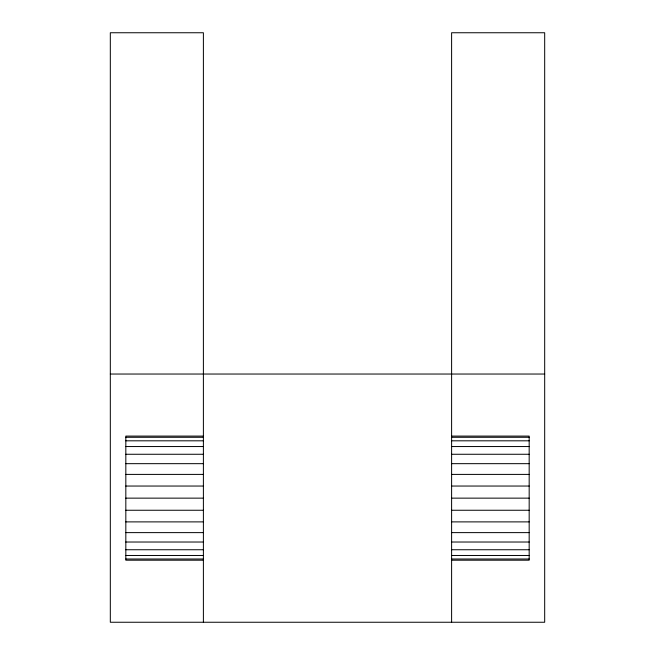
<?xml version="1.0" encoding="UTF-8"?>
<svg xmlns="http://www.w3.org/2000/svg" width="655" height="655" viewBox="0 0 655 655"><rect width="100%" height="100%" fill="white"/><g stroke="black" fill="none" stroke-linecap="round" stroke-linejoin="round"><path stroke-width="0.98" d="M110.318 374.038L544.682 374.038M203.394 436.091L125.826 436.091L125.826 560.197L203.394 560.197M451.606 436.091L529.175 436.091L529.175 560.197L451.606 560.197M125.826 437.286L203.394 437.286M451.606 437.286L529.175 437.286M125.826 440.815L203.394 440.815M451.606 440.815L529.175 440.815M125.826 446.546L203.394 446.546M451.606 446.546L529.175 446.546M125.826 454.267L203.394 454.267M451.606 454.267L529.175 454.267M125.826 463.666L203.394 463.666M451.606 463.666L529.175 463.666M125.826 474.4L203.394 474.4M451.606 474.4L529.175 474.4M125.826 486.043L203.394 486.043M451.606 486.043L529.175 486.043M125.826 498.144L203.394 498.144M451.606 498.144L529.175 498.144M125.826 510.253L203.394 510.253M451.606 510.253L529.175 510.253M125.826 521.888L203.394 521.888M451.606 521.888L529.175 521.888M125.826 532.621L203.394 532.621M451.606 532.621L529.175 532.621M125.826 542.021L203.394 542.021M451.606 542.021L529.175 542.021M125.826 549.741L203.394 549.741M451.606 549.741L529.175 549.741M125.826 555.473L203.394 555.473M451.606 555.473L529.175 555.473M125.826 559.002L203.394 559.002M451.606 559.002L529.175 559.002M451.606 622.25L451.606 32.75L544.682 32.75L544.682 622.25L110.318 622.25L110.318 32.75L203.394 32.75L203.394 622.25"/></g></svg>
